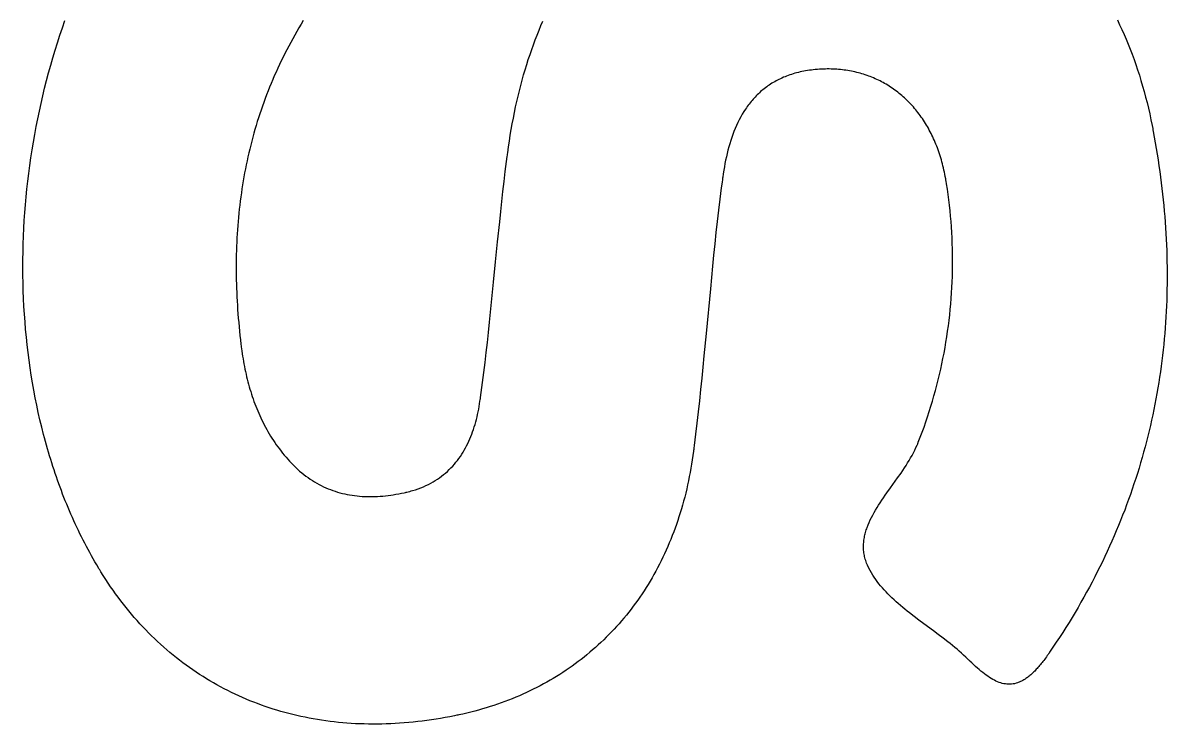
# Model space of a CAD drawing. Extents: x -2412.6 to -2376.5, y -227.2 to -193.2.
# Drawn here: x -2407.034 to -2403.416, y -211.371 to -209.153 of the extents above; entities that cross this region are included whole.
import ezdxf

# ---------------------------------------------------------------- set-up
doc = ezdxf.new("R2010")
doc.units = 0
doc.layers.add('WORK_LAYER', color=254, linetype='CONTINUOUS')

msp = doc.modelspace()

# ---------------------------------------------------------------- linework, layer by layer
at = {"layer": 'WORK_LAYER'}
for points in [[(-2403.5737, -209.144), (-2403.5665, -209.159), (-2403.5595, -209.1741), (-2403.5526, -209.1894), (-2403.546, -209.205), (-2403.5395, -209.2206), (-2403.5332, -209.2365), (-2403.527, -209.2526), (-2403.521, -209.2688), (-2403.5153, -209.2853), (-2403.5097, -209.3019), (-2403.5042, -209.3187), (-2403.499, -209.3356), (-2403.4939, -209.3528), (-2403.4891, -209.3701), (-2403.4844, -209.3876), (-2403.4799, -209.4053), (-2403.4756, -209.4232), (-2403.4714, -209.4413), (-2403.4675, -209.4595), (-2403.4637, -209.4779), (-2403.4619, -209.4872), (-2403.4611, -209.4918), (-2403.4602, -209.4963), (-2403.4569, -209.5145), (-2403.4537, -209.5326), (-2403.4506, -209.5507), (-2403.4477, -209.5687), (-2403.4449, -209.5868), (-2403.4422, -209.6048), (-2403.4396, -209.6228), (-2403.4372, -209.6408), (-2403.4349, -209.6588), (-2403.4328, -209.6767), (-2403.4307, -209.6946), (-2403.4289, -209.7125), (-2403.4271, -209.7304), (-2403.4255, -209.7483), (-2403.424, -209.7661), (-2403.4226, -209.7839), (-2403.4214, -209.8017), (-2403.4203, -209.8195), (-2403.4193, -209.8372), (-2403.4185, -209.855), (-2403.4178, -209.8727), (-2403.4173, -209.8904), (-2403.4168, -209.908), (-2403.4166, -209.9257), (-2403.4164, -209.9433), (-2403.4164, -209.9609), (-2403.4165, -209.9785), (-2403.4168, -209.996), (-2403.4172, -210.0136), (-2403.4177, -210.0311), (-2403.4184, -210.0485), (-2403.4193, -210.066), (-2403.4202, -210.0834), (-2403.4213, -210.1008), (-2403.4226, -210.1182), (-2403.4239, -210.1356), (-2403.4255, -210.1529), (-2403.4271, -210.1702), (-2403.4289, -210.1875), (-2403.4309, -210.2048), (-2403.433, -210.222), (-2403.4352, -210.2393), (-2403.4376, -210.2565), (-2403.4401, -210.2736), (-2403.4427, -210.2908), (-2403.4455, -210.3079), (-2403.4485, -210.325), (-2403.4516, -210.342), (-2403.4548, -210.3591), (-2403.4582, -210.3761), (-2403.4617, -210.3931), (-2403.4654, -210.41), (-2403.4692, -210.427), (-2403.4732, -210.4439), (-2403.4773, -210.4607), (-2403.4816, -210.4776), (-2403.486, -210.4944), (-2403.4906, -210.5112), (-2403.4953, -210.528), (-2403.5001, -210.5447), (-2403.5051, -210.5614), (-2403.5103, -210.5781), (-2403.5156, -210.5948), (-2403.5211, -210.6114), (-2403.5267, -210.628), (-2403.5324, -210.6446), (-2403.5383, -210.6612), (-2403.5444, -210.6777), (-2403.5506, -210.6942), (-2403.557, -210.7106), (-2403.5635, -210.7271), (-2403.5702, -210.7435), (-2403.577, -210.7599), (-2403.584, -210.7762), (-2403.5911, -210.7925), (-2403.5984, -210.8088), (-2403.6058, -210.8251), (-2403.6134, -210.8413), (-2403.6212, -210.8575), (-2403.6291, -210.8737), (-2403.6372, -210.8898), (-2403.6454, -210.9059), (-2403.6538, -210.922), (-2403.6623, -210.9381), (-2403.671, -210.9541), (-2403.6799, -210.9701), (-2403.6889, -210.986), (-2403.6981, -211.0019), (-2403.7074, -211.0178), (-2403.7169, -211.0337), (-2403.7265, -211.0495), (-2403.7364, -211.0653), (-2403.7463, -211.0811), (-2403.7565, -211.0968), (-2403.7668, -211.1125), (-2403.7772, -211.1282), (-2403.7878, -211.1438), (-2403.7892, -211.1458), (-2403.7898, -211.1468), (-2403.7902, -211.1473), (-2403.7903, -211.1475), (-2403.7904, -211.1476), (-2403.7911, -211.1486), (-2403.7925, -211.1506), (-2403.7953, -211.1546), (-2403.7981, -211.1585), (-2403.8008, -211.1623), (-2403.8035, -211.1659), (-2403.8062, -211.1696), (-2403.8089, -211.1731), (-2403.8116, -211.1765), (-2403.8143, -211.1798), (-2403.8169, -211.1831), (-2403.8196, -211.1862), (-2403.8222, -211.1893), (-2403.8248, -211.1923), (-2403.8274, -211.1952), (-2403.83, -211.198), (-2403.8325, -211.2007), (-2403.8351, -211.2034), (-2403.8376, -211.206), (-2403.8402, -211.2084), (-2403.8427, -211.2108), (-2403.8452, -211.2131), (-2403.8477, -211.2153), (-2403.8502, -211.2175), (-2403.8527, -211.2195), (-2403.8552, -211.2215), (-2403.8577, -211.2234), (-2403.8601, -211.2252), (-2403.8626, -211.227), (-2403.865, -211.2286), (-2403.8675, -211.2302), (-2403.8699, -211.2317), (-2403.8723, -211.2331), (-2403.8748, -211.2344), (-2403.8772, -211.2357), (-2403.8796, -211.2368), (-2403.882, -211.2379), (-2403.8844, -211.2389), (-2403.8868, -211.2399), (-2403.8892, -211.2407), (-2403.894, -211.2422), (-2403.8988, -211.2434), (-2403.9036, -211.2443), (-2403.9084, -211.2449), (-2403.9133, -211.2452), (-2403.9181, -211.2452), (-2403.9229, -211.2449), (-2403.9278, -211.2444), (-2403.9327, -211.2435), (-2403.9376, -211.2424), (-2403.9425, -211.241), (-2403.9474, -211.2393), (-2403.9524, -211.2373), (-2403.9575, -211.2351), (-2403.9625, -211.2326), (-2403.9677, -211.2299), (-2403.9728, -211.2269), (-2403.978, -211.2236), (-2403.9833, -211.2201), (-2403.9886, -211.2164), (-2403.994, -211.2124), (-2403.9995, -211.2081), (-2404.005, -211.2036), (-2404.0106, -211.1989), (-2404.0163, -211.1939), (-2404.0221, -211.1887), (-2404.0279, -211.1833), (-2404.0339, -211.1777), (-2404.0399, -211.1718), (-2404.0414, -211.1703), (-2404.043, -211.1687), (-2404.0462, -211.1655), (-2404.0529, -211.1592), (-2404.0596, -211.153), (-2404.0665, -211.1468), (-2404.0734, -211.1406), (-2404.0805, -211.1346), (-2404.0877, -211.1286), (-2404.0949, -211.1226), (-2404.1023, -211.1167), (-2404.1097, -211.1108), (-2404.1247, -211.0992), (-2404.1398, -211.0877), (-2404.1551, -211.0763), (-2404.1857, -211.0536), (-2404.2009, -211.0422), (-2404.2159, -211.0308), (-2404.2307, -211.0194), (-2404.238, -211.0136), (-2404.2452, -211.0078), (-2404.2523, -211.0019), (-2404.2594, -210.996), (-2404.2663, -210.9901), (-2404.2731, -210.9841), (-2404.2798, -210.978), (-2404.2863, -210.9719), (-2404.2927, -210.9657), (-2404.299, -210.9595), (-2404.3051, -210.9532), (-2404.311, -210.9468), (-2404.3167, -210.9404), (-2404.3223, -210.9338), (-2404.3277, -210.9272), (-2404.3329, -210.9205), (-2404.3378, -210.9136), (-2404.3426, -210.9067), (-2404.3471, -210.8997), (-2404.3514, -210.8925), (-2404.3555, -210.8853), (-2404.3593, -210.8779), (-2404.3628, -210.8704), (-2404.3632, -210.8695), (-2404.3637, -210.8685), (-2404.3646, -210.8664), (-2404.3663, -210.8622), (-2404.3678, -210.8581), (-2404.3692, -210.8539), (-2404.3705, -210.8498), (-2404.3716, -210.8457), (-2404.3726, -210.8416), (-2404.3735, -210.8375), (-2404.3743, -210.8334), (-2404.3749, -210.8293), (-2404.3754, -210.8252), (-2404.3758, -210.8212), (-2404.3761, -210.8171), (-2404.3762, -210.8131), (-2404.3762, -210.809), (-2404.3762, -210.805), (-2404.376, -210.801), (-2404.3757, -210.797), (-2404.3753, -210.7929), (-2404.3748, -210.7889), (-2404.3742, -210.7849), (-2404.3735, -210.7809), (-2404.3727, -210.777), (-2404.3719, -210.773), (-2404.3709, -210.769), (-2404.3698, -210.765), (-2404.3687, -210.7611), (-2404.3675, -210.7571), (-2404.3661, -210.7532), (-2404.3647, -210.7492), (-2404.3617, -210.7413), (-2404.3584, -210.7334), (-2404.3548, -210.7256), (-2404.351, -210.7178), (-2404.3469, -210.7099), (-2404.3426, -210.7021), (-2404.3381, -210.6943), (-2404.3334, -210.6865), (-2404.3285, -210.6787), (-2404.3235, -210.6709), (-2404.3183, -210.6631), (-2404.313, -210.6553), (-2404.3076, -210.6475), (-2404.3022, -210.6397), (-2404.2911, -210.6241), (-2404.2687, -210.5927), (-2404.2577, -210.577), (-2404.2524, -210.569), (-2404.2471, -210.5611), (-2404.2419, -210.5532), (-2404.2368, -210.5452), (-2404.2319, -210.5372), (-2404.2272, -210.5292), (-2404.2227, -210.5212), (-2404.2183, -210.5131), (-2404.2142, -210.505), (-2404.2103, -210.4968), (-2404.2067, -210.4887), (-2404.205, -210.4846), (-2404.2041, -210.4825), (-2404.2037, -210.4815), (-2404.2036, -210.4812), (-2404.2034, -210.4807), (-2404.203, -210.4797), (-2404.1968, -210.4637), (-2404.1908, -210.4477), (-2404.185, -210.4315), (-2404.1793, -210.4153), (-2404.1738, -210.3989), (-2404.1684, -210.3825), (-2404.1633, -210.366), (-2404.1583, -210.3495), (-2404.1535, -210.3328), (-2404.1489, -210.3161), (-2404.1444, -210.2994), (-2404.1402, -210.2825), (-2404.1361, -210.2656), (-2404.1322, -210.2487), (-2404.1285, -210.2317), (-2404.125, -210.2147), (-2404.1217, -210.1976), (-2404.1185, -210.1804), (-2404.1156, -210.1632), (-2404.1128, -210.146), (-2404.1102, -210.1288), (-2404.1079, -210.1115), (-2404.1057, -210.0942), (-2404.1037, -210.0769), (-2404.1019, -210.0595), (-2404.1003, -210.0421), (-2404.0989, -210.0247), (-2404.0977, -210.0073), (-2404.0967, -209.9899), (-2404.0958, -209.9725), (-2404.0952, -209.9551), (-2404.0948, -209.9377), (-2404.0945, -209.9203), (-2404.0945, -209.9029), (-2404.0946, -209.8855), (-2404.095, -209.8681), (-2404.0955, -209.8508), (-2404.0962, -209.8334), (-2404.0971, -209.8161), (-2404.0982, -209.7988), (-2404.0995, -209.7816), (-2404.101, -209.7643), (-2404.1027, -209.7472), (-2404.1045, -209.73), (-2404.1066, -209.7129), (-2404.1088, -209.6958), (-2404.1112, -209.6788), (-2404.1138, -209.6619), (-2404.1152, -209.6534), (-2404.1155, -209.6513), (-2404.1156, -209.6508), (-2404.1157, -209.6503), (-2404.1158, -209.6494), (-2404.1164, -209.646), (-2404.1177, -209.6391), (-2404.119, -209.6322), (-2404.1204, -209.6255), (-2404.1219, -209.6188), (-2404.1234, -209.6121), (-2404.125, -209.6055), (-2404.1267, -209.599), (-2404.1284, -209.5925), (-2404.1302, -209.5861), (-2404.1321, -209.5797), (-2404.1341, -209.5734), (-2404.1361, -209.5672), (-2404.1382, -209.561), (-2404.1403, -209.5549), (-2404.1426, -209.5489), (-2404.1449, -209.5429), (-2404.1472, -209.537), (-2404.1496, -209.5311), (-2404.1521, -209.5253), (-2404.1547, -209.5196), (-2404.1573, -209.514), (-2404.16, -209.5084), (-2404.1627, -209.5028), (-2404.1655, -209.4974), (-2404.1684, -209.492), (-2404.1713, -209.4866), (-2404.1743, -209.4814), (-2404.1774, -209.4762), (-2404.1805, -209.4711), (-2404.1837, -209.466), (-2404.1869, -209.461), (-2404.1902, -209.4561), (-2404.1936, -209.4512), (-2404.197, -209.4464), (-2404.2004, -209.4417), (-2404.204, -209.4371), (-2404.2076, -209.4325), (-2404.2112, -209.428), (-2404.2149, -209.4236), (-2404.2186, -209.4192), (-2404.2224, -209.4149), (-2404.2263, -209.4107), (-2404.2302, -209.4066), (-2404.2342, -209.4025), (-2404.2382, -209.3985), (-2404.2423, -209.3946), (-2404.2464, -209.3907), (-2404.2506, -209.3869), (-2404.2548, -209.3832), (-2404.2591, -209.3796), (-2404.2634, -209.376), (-2404.2678, -209.3726), (-2404.2723, -209.3692), (-2404.2767, -209.3658), (-2404.2813, -209.3626), (-2404.2858, -209.3594), (-2404.2905, -209.3563), (-2404.2951, -209.3533), (-2404.2998, -209.3503), (-2404.3046, -209.3475), (-2404.3094, -209.3447), (-2404.3143, -209.342), (-2404.3192, -209.3394), (-2404.3241, -209.3368), (-2404.3291, -209.3343), (-2404.3341, -209.332), (-2404.3392, -209.3296), (-2404.3443, -209.3274), (-2404.3495, -209.3253), (-2404.3547, -209.3232), (-2404.3599, -209.3212), (-2404.3652, -209.3193), (-2404.3705, -209.3175), (-2404.3759, -209.3158), (-2404.3813, -209.3141), (-2404.3867, -209.3125), (-2404.3922, -209.3111), (-2404.3977, -209.3097), (-2404.4033, -209.3083), (-2404.4089, -209.3071), (-2404.4145, -209.306), (-2404.4201, -209.3049), (-2404.4258, -209.3039), (-2404.4316, -209.303), (-2404.4373, -209.3022), (-2404.4431, -209.3015), (-2404.449, -209.3009), (-2404.4548, -209.3004), (-2404.4607, -209.2999), (-2404.4667, -209.2995), (-2404.4726, -209.2993), (-2404.4786, -209.2991), (-2404.4847, -209.299), (-2404.4907, -209.299), (-2404.4968, -209.2991), (-2404.5029, -209.2992), (-2404.506, -209.2994), (-2404.5075, -209.2994), (-2404.5091, -209.2995), (-2404.5157, -209.2999), (-2404.5222, -209.3003), (-2404.5286, -209.3009), (-2404.5349, -209.3015), (-2404.5411, -209.3023), (-2404.5472, -209.3031), (-2404.5533, -209.304), (-2404.5592, -209.305), (-2404.5651, -209.3061), (-2404.5709, -209.3072), (-2404.5766, -209.3085), (-2404.5822, -209.3098), (-2404.5878, -209.3112), (-2404.5932, -209.3127), (-2404.5986, -209.3143), (-2404.6039, -209.3159), (-2404.6092, -209.3177), (-2404.6143, -209.3195), (-2404.6194, -209.3213), (-2404.6244, -209.3233), (-2404.6293, -209.3253), (-2404.6341, -209.3275), (-2404.6389, -209.3296), (-2404.6435, -209.3319), (-2404.6481, -209.3342), (-2404.6527, -209.3366), (-2404.6571, -209.3391), (-2404.6615, -209.3416), (-2404.6658, -209.3442), (-2404.6701, -209.3469), (-2404.6742, -209.3497), (-2404.6783, -209.3525), (-2404.6824, -209.3554), (-2404.6863, -209.3583), (-2404.6902, -209.3613), (-2404.694, -209.3644), (-2404.6978, -209.3675), (-2404.7015, -209.3707), (-2404.7051, -209.374), (-2404.7087, -209.3773), (-2404.7122, -209.3807), (-2404.7156, -209.3841), (-2404.7189, -209.3876), (-2404.7222, -209.3912), (-2404.7255, -209.3948), (-2404.7286, -209.3984), (-2404.7317, -209.4022), (-2404.7348, -209.4059), (-2404.7378, -209.4098), (-2404.7407, -209.4136), (-2404.7436, -209.4176), (-2404.7464, -209.4216), (-2404.7491, -209.4256), (-2404.7545, -209.4338), (-2404.7596, -209.4422), (-2404.7644, -209.4508), (-2404.7691, -209.4596), (-2404.7736, -209.4685), (-2404.7778, -209.4777), (-2404.7818, -209.4869), (-2404.7857, -209.4964), (-2404.7893, -209.5059), (-2404.7928, -209.5157), (-2404.7961, -209.5255), (-2404.7992, -209.5355), (-2404.8021, -209.5456), (-2404.8048, -209.5558), (-2404.8074, -209.5662), (-2404.8099, -209.5766), (-2404.8121, -209.5872), (-2404.8143, -209.5978), (-2404.8162, -209.6085), (-2404.8181, -209.6193), (-2404.8198, -209.6302), (-2404.8213, -209.6411), (-2404.8215, -209.6425), (-2404.8216, -209.6432), (-2404.8218, -209.6443), (-2404.8224, -209.6487), (-2404.8235, -209.6575), (-2404.8258, -209.6752), (-2404.8303, -209.7105), (-2404.8346, -209.7459), (-2404.8387, -209.7813), (-2404.8426, -209.8167), (-2404.8464, -209.8521), (-2404.8501, -209.8875), (-2404.8536, -209.923), (-2404.8605, -209.9939), (-2404.8739, -210.1357), (-2404.8807, -210.2066), (-2404.8841, -210.242), (-2404.8876, -210.2775), (-2404.8913, -210.3129), (-2404.895, -210.3483), (-2404.8988, -210.3837), (-2404.9029, -210.4191), (-2404.907, -210.4545), (-2404.9114, -210.4898), (-2404.9125, -210.4986), (-2404.9131, -210.5031), (-2404.9134, -210.5053), (-2404.9135, -210.5064), (-2404.9135, -210.5067), (-2404.9136, -210.5071), (-2404.9137, -210.5079), (-2404.9156, -210.5216), (-2404.9175, -210.5351), (-2404.9197, -210.5486), (-2404.9219, -210.562), (-2404.9243, -210.5753), (-2404.9269, -210.5885), (-2404.9295, -210.6016), (-2404.9323, -210.6146), (-2404.9353, -210.6275), (-2404.9384, -210.6403), (-2404.9416, -210.6531), (-2404.9449, -210.6657), (-2404.9484, -210.6782), (-2404.952, -210.6907), (-2404.9557, -210.703), (-2404.9596, -210.7153), (-2404.9636, -210.7274), (-2404.9677, -210.7395), (-2404.972, -210.7515), (-2404.9763, -210.7633), (-2404.9808, -210.7751), (-2404.9855, -210.7868), (-2404.9902, -210.7983), (-2404.9951, -210.8098), (-2405.0002, -210.8212), (-2405.0053, -210.8325), (-2405.0106, -210.8436), (-2405.016, -210.8547), (-2405.0215, -210.8656), (-2405.0271, -210.8765), (-2405.0329, -210.8872), (-2405.0387, -210.8979), (-2405.0447, -210.9084), (-2405.0509, -210.9189), (-2405.0571, -210.9292), (-2405.0635, -210.9394), (-2405.0699, -210.9496), (-2405.0765, -210.9596), (-2405.0833, -210.9695), (-2405.0901, -210.9793), (-2405.097, -210.989), (-2405.1041, -210.9985), (-2405.1113, -211.008), (-2405.1186, -211.0174), (-2405.126, -211.0266), (-2405.1335, -211.0358), (-2405.1411, -211.0448), (-2405.1489, -211.0537), (-2405.1568, -211.0625), (-2405.1647, -211.0712), (-2405.1728, -211.0797), (-2405.181, -211.0882), (-2405.1893, -211.0965), (-2405.1977, -211.1048), (-2405.2063, -211.1129), (-2405.2149, -211.1209), (-2405.2236, -211.1288), (-2405.2325, -211.1365), (-2405.2414, -211.1442), (-2405.2505, -211.1517), (-2405.2597, -211.1591), (-2405.2689, -211.1664), (-2405.2783, -211.1735), (-2405.2878, -211.1806), (-2405.2974, -211.1875), (-2405.3071, -211.1943), (-2405.3168, -211.201), (-2405.3267, -211.2075), (-2405.3367, -211.214), (-2405.3468, -211.2203), (-2405.357, -211.2265), (-2405.3673, -211.2325), (-2405.3777, -211.2385), (-2405.3882, -211.2443), (-2405.3988, -211.25), (-2405.4094, -211.2555), (-2405.4202, -211.2609), (-2405.4311, -211.2662), (-2405.4421, -211.2714), (-2405.4531, -211.2765), (-2405.4643, -211.2814), (-2405.4755, -211.2862), (-2405.4869, -211.2908), (-2405.4983, -211.2954), (-2405.5099, -211.2997), (-2405.5215, -211.304), (-2405.5332, -211.3081), (-2405.545, -211.3121), (-2405.5569, -211.316), (-2405.5689, -211.3197), (-2405.581, -211.3233), (-2405.5931, -211.3268), (-2405.6054, -211.3301), (-2405.6177, -211.3333), (-2405.6301, -211.3364), (-2405.6426, -211.3393), (-2405.6552, -211.3421), (-2405.6584, -211.3427), (-2405.66, -211.3431), (-2405.6608, -211.3432), (-2405.6617, -211.3434), (-2405.6691, -211.3449), (-2405.6838, -211.3478), (-2405.6984, -211.3506), (-2405.7131, -211.3531), (-2405.7276, -211.3555), (-2405.7422, -211.3578), (-2405.7567, -211.3598), (-2405.7711, -211.3617), (-2405.7855, -211.3634), (-2405.7999, -211.3649), (-2405.8142, -211.3663), (-2405.8284, -211.3675), (-2405.8427, -211.3686), (-2405.8568, -211.3695), (-2405.8709, -211.3702), (-2405.885, -211.3707), (-2405.899, -211.3711), (-2405.913, -211.3713), (-2405.9269, -211.3713), (-2405.9407, -211.3712), (-2405.9545, -211.3709), (-2405.9683, -211.3705), (-2405.982, -211.3699), (-2405.9956, -211.3691), (-2406.0092, -211.3681), (-2406.0227, -211.367), (-2406.0362, -211.3658), (-2406.0496, -211.3643), (-2406.0629, -211.3627), (-2406.0762, -211.361), (-2406.0894, -211.3591), (-2406.1026, -211.357), (-2406.1157, -211.3547), (-2406.1287, -211.3523), (-2406.1417, -211.3498), (-2406.1546, -211.347), (-2406.1674, -211.3442), (-2406.1802, -211.3411), (-2406.1929, -211.3379), (-2406.2055, -211.3345), (-2406.218, -211.331), (-2406.2305, -211.3273), (-2406.2429, -211.3235), (-2406.2553, -211.3195), (-2406.2676, -211.3154), (-2406.2798, -211.311), (-2406.2919, -211.3066), (-2406.3039, -211.3019), (-2406.3159, -211.2972), (-2406.3278, -211.2922), (-2406.3396, -211.2871), (-2406.3514, -211.2819), (-2406.3631, -211.2765), (-2406.3747, -211.2709), (-2406.3862, -211.2652), (-2406.3976, -211.2593), (-2406.4089, -211.2533), (-2406.4202, -211.2471), (-2406.4314, -211.2408), (-2406.4425, -211.2343), (-2406.4535, -211.2277), (-2406.4644, -211.2209), (-2406.4753, -211.214), (-2406.486, -211.2069), (-2406.4967, -211.1996), (-2406.5072, -211.1922), (-2406.5177, -211.1847), (-2406.5281, -211.177), (-2406.5384, -211.1692), (-2406.5487, -211.1612), (-2406.5588, -211.153), (-2406.5688, -211.1447), (-2406.5788, -211.1363), (-2406.5886, -211.1277), (-2406.5983, -211.1189), (-2406.608, -211.1101), (-2406.6176, -211.101), (-2406.627, -211.0918), (-2406.6364, -211.0825), (-2406.6456, -211.073), (-2406.6548, -211.0634), (-2406.6639, -211.0536), (-2406.6728, -211.0437), (-2406.6817, -211.0336), (-2406.6904, -211.0234), (-2406.6991, -211.0131), (-2406.7076, -211.0026), (-2406.7161, -210.9919), (-2406.7244, -210.9812), (-2406.7326, -210.9702), (-2406.7407, -210.9592), (-2406.7488, -210.9479), (-2406.7567, -210.9366), (-2406.7644, -210.9251), (-2406.7721, -210.9134), (-2406.7797, -210.9016), (-2406.7872, -210.8897), (-2406.7909, -210.8837), (-2406.7927, -210.8807), (-2406.7936, -210.8792), (-2406.7941, -210.8784), (-2406.7942, -210.8782), (-2406.7944, -210.8779), (-2406.7947, -210.8773), (-2406.8004, -210.8677), (-2406.806, -210.8581), (-2406.8116, -210.8484), (-2406.8171, -210.8387), (-2406.8225, -210.8289), (-2406.8278, -210.819), (-2406.8331, -210.8091), (-2406.8383, -210.7991), (-2406.8434, -210.7891), (-2406.8485, -210.779), (-2406.8535, -210.7689), (-2406.8584, -210.7587), (-2406.8633, -210.7485), (-2406.8681, -210.7382), (-2406.8728, -210.7279), (-2406.8775, -210.7175), (-2406.882, -210.707), (-2406.8866, -210.6966), (-2406.891, -210.686), (-2406.8954, -210.6754), (-2406.8997, -210.6648), (-2406.9039, -210.6541), (-2406.9081, -210.6434), (-2406.9122, -210.6326), (-2406.9162, -210.6218), (-2406.9202, -210.611), (-2406.9241, -210.6001), (-2406.9279, -210.5891), (-2406.9317, -210.5782), (-2406.9353, -210.5671), (-2406.939, -210.5561), (-2406.9425, -210.545), (-2406.946, -210.5338), (-2406.9494, -210.5226), (-2406.9528, -210.5114), (-2406.956, -210.5001), (-2406.9592, -210.4888), (-2406.9624, -210.4775), (-2406.9655, -210.4661), (-2406.9685, -210.4547), (-2406.9743, -210.4318), (-2406.9798, -210.4087), (-2406.9851, -210.3856), (-2406.99, -210.3622), (-2406.9948, -210.3388), (-2406.9992, -210.3153), (-2407.0034, -210.2916), (-2407.0073, -210.2679), (-2407.0109, -210.244), (-2407.0143, -210.22), (-2407.0174, -210.196), (-2407.0202, -210.1719), (-2407.0228, -210.1476), (-2407.0251, -210.1234), (-2407.0271, -210.099), (-2407.0289, -210.0746), (-2407.0304, -210.0501), (-2407.0316, -210.0255), (-2407.0326, -210.0009), (-2407.0332, -209.9763), (-2407.0337, -209.9516), (-2407.0338, -209.9269), (-2407.0337, -209.9021), (-2407.0334, -209.8774), (-2407.0327, -209.8526), (-2407.0318, -209.8277), (-2407.0307, -209.8029), (-2407.0293, -209.7781), (-2407.0276, -209.7532), (-2407.0256, -209.7284), (-2407.0234, -209.7035), (-2407.0209, -209.6787), (-2407.0182, -209.6539), (-2407.0152, -209.6291), (-2407.0119, -209.6044), (-2407.0084, -209.5796), (-2407.0046, -209.555), (-2407.0006, -209.5303), (-2406.9963, -209.5057), (-2406.9917, -209.4812), (-2406.9869, -209.4567), (-2406.9818, -209.4322), (-2406.9765, -209.4079), (-2406.9709, -209.3836), (-2406.9651, -209.3593), (-2406.959, -209.3352), (-2406.9526, -209.3111), (-2406.946, -209.2872), (-2406.9391, -209.2633), (-2406.9319, -209.2395), (-2406.9246, -209.2159), (-2406.9169, -209.1923), (-2406.909, -209.1689), (-2406.9008, -209.1455)], [(-2406.1473, -209.1458), (-2406.1542, -209.1572), (-2406.1611, -209.1686), (-2406.1678, -209.1801), (-2406.1744, -209.1916), (-2406.1809, -209.2032), (-2406.1872, -209.2148), (-2406.1934, -209.2264), (-2406.1995, -209.238), (-2406.2055, -209.2497), (-2406.2114, -209.2614), (-2406.2171, -209.2732), (-2406.2227, -209.285), (-2406.2282, -209.2968), (-2406.2336, -209.3086), (-2406.2389, -209.3205), (-2406.244, -209.3324), (-2406.249, -209.3444), (-2406.2539, -209.3563), (-2406.2587, -209.3683), (-2406.2634, -209.3804), (-2406.2679, -209.3924), (-2406.2723, -209.4045), (-2406.2767, -209.4167), (-2406.2809, -209.4288), (-2406.2849, -209.441), (-2406.2889, -209.4532), (-2406.2928, -209.4655), (-2406.2965, -209.4778), (-2406.3001, -209.4901), (-2406.3037, -209.5024), (-2406.3071, -209.5148), (-2406.3104, -209.5272), (-2406.3135, -209.5396), (-2406.3166, -209.5521), (-2406.3196, -209.5646), (-2406.3224, -209.5771), (-2406.3252, -209.5897), (-2406.3278, -209.6022), (-2406.3303, -209.6148), (-2406.3327, -209.6275), (-2406.335, -209.6401), (-2406.3372, -209.6528), (-2406.3393, -209.6656), (-2406.3413, -209.6783), (-2406.3432, -209.6911), (-2406.345, -209.7039), (-2406.3467, -209.7167), (-2406.3482, -209.7296), (-2406.3497, -209.7425), (-2406.351, -209.7554), (-2406.3523, -209.7684), (-2406.3535, -209.7814), (-2406.3545, -209.7944), (-2406.3555, -209.8074), (-2406.3563, -209.8204), (-2406.3571, -209.8335), (-2406.3577, -209.8466), (-2406.3583, -209.8598), (-2406.3587, -209.8729), (-2406.3591, -209.8861), (-2406.3593, -209.8994), (-2406.3595, -209.9126), (-2406.3595, -209.9259), (-2406.3595, -209.9392), (-2406.3594, -209.9525), (-2406.3591, -209.9658), (-2406.3588, -209.9792), (-2406.3584, -209.9926), (-2406.3579, -210.006), (-2406.3572, -210.0195), (-2406.3565, -210.033), (-2406.3557, -210.0465), (-2406.3549, -210.06), (-2406.3539, -210.0735), (-2406.3528, -210.0871), (-2406.3516, -210.1007), (-2406.3504, -210.1143), (-2406.349, -210.128), (-2406.3476, -210.1417), (-2406.3461, -210.1554), (-2406.3444, -210.1691), (-2406.3436, -210.176), (-2406.3435, -210.1768), (-2406.3435, -210.177), (-2406.3435, -210.177), (-2406.3434, -210.1772), (-2406.3434, -210.1777), (-2406.3433, -210.1787), (-2406.3427, -210.1828), (-2406.3416, -210.1911), (-2406.3392, -210.2075), (-2406.3379, -210.2157), (-2406.3365, -210.2239), (-2406.335, -210.232), (-2406.3334, -210.2401), (-2406.3318, -210.2482), (-2406.3301, -210.2562), (-2406.3284, -210.2643), (-2406.3265, -210.2723), (-2406.3246, -210.2802), (-2406.3226, -210.2882), (-2406.3205, -210.2961), (-2406.3183, -210.3039), (-2406.316, -210.3118), (-2406.3136, -210.3196), (-2406.3112, -210.3273), (-2406.3087, -210.335), (-2406.306, -210.3427), (-2406.3033, -210.3504), (-2406.3005, -210.358), (-2406.2976, -210.3656), (-2406.2946, -210.3731), (-2406.2915, -210.3806), (-2406.2883, -210.3881), (-2406.285, -210.3955), (-2406.2816, -210.4028), (-2406.2781, -210.4101), (-2406.2745, -210.4174), (-2406.2708, -210.4246), (-2406.267, -210.4318), (-2406.2631, -210.439), (-2406.2591, -210.446), (-2406.2549, -210.4531), (-2406.2507, -210.4601), (-2406.2463, -210.467), (-2406.2419, -210.4739), (-2406.2373, -210.4807), (-2406.2326, -210.4875), (-2406.2278, -210.4942), (-2406.2228, -210.5008), (-2406.2178, -210.5074), (-2406.2126, -210.514), (-2406.2073, -210.5205), (-2406.2019, -210.5269), (-2406.1964, -210.5333), (-2406.1907, -210.5396), (-2406.1845, -210.5463), (-2406.1782, -210.5527), (-2406.1719, -210.5589), (-2406.1655, -210.5649), (-2406.159, -210.5707), (-2406.1524, -210.5763), (-2406.1458, -210.5816), (-2406.1391, -210.5867), (-2406.1323, -210.5917), (-2406.1255, -210.5964), (-2406.1186, -210.6009), (-2406.1117, -210.6052), (-2406.1047, -210.6092), (-2406.0976, -210.6131), (-2406.0905, -210.6168), (-2406.0833, -210.6203), (-2406.0761, -210.6236), (-2406.0688, -210.6267), (-2406.0614, -210.6296), (-2406.054, -210.6323), (-2406.0466, -210.6348), (-2406.0391, -210.6372), (-2406.0315, -210.6393), (-2406.0239, -210.6413), (-2406.0163, -210.6431), (-2406.0086, -210.6447), (-2406.0008, -210.6462), (-2405.993, -210.6474), (-2405.9852, -210.6485), (-2405.9773, -210.6494), (-2405.9694, -210.6502), (-2405.9614, -210.6508), (-2405.9534, -210.6512), (-2405.9453, -210.6515), (-2405.9372, -210.6516), (-2405.9291, -210.6515), (-2405.9209, -210.6513), (-2405.9127, -210.651), (-2405.9044, -210.6504), (-2405.8962, -210.6498), (-2405.8878, -210.649), (-2405.8795, -210.648), (-2405.8711, -210.6469), (-2405.8627, -210.6456), (-2405.8543, -210.6443), (-2405.8458, -210.6427), (-2405.8373, -210.6411), (-2405.8287, -210.6393), (-2405.8245, -210.6383), (-2405.8223, -210.6378), (-2405.82, -210.6373), (-2405.8154, -210.6362), (-2405.8107, -210.635), (-2405.8062, -210.6338), (-2405.8017, -210.6325), (-2405.7929, -210.6297), (-2405.7843, -210.6268), (-2405.7759, -210.6237), (-2405.7677, -210.6203), (-2405.7598, -210.6168), (-2405.752, -210.6131), (-2405.7445, -210.6092), (-2405.7372, -210.6051), (-2405.7301, -210.6008), (-2405.7232, -210.5964), (-2405.7165, -210.5918), (-2405.71, -210.587), (-2405.7037, -210.5821), (-2405.6976, -210.577), (-2405.6916, -210.5717), (-2405.6859, -210.5663), (-2405.6804, -210.5607), (-2405.675, -210.555), (-2405.6698, -210.5491), (-2405.6648, -210.5432), (-2405.66, -210.537), (-2405.6553, -210.5308), (-2405.6508, -210.5244), (-2405.6465, -210.5179), (-2405.6424, -210.5112), (-2405.6384, -210.5045), (-2405.6345, -210.4976), (-2405.6309, -210.4906), (-2405.6273, -210.4835), (-2405.624, -210.4763), (-2405.6207, -210.469), (-2405.6177, -210.4616), (-2405.6147, -210.4542), (-2405.612, -210.4466), (-2405.6093, -210.4389), (-2405.6068, -210.4312), (-2405.6044, -210.4234), (-2405.6022, -210.4155), (-2405.6001, -210.4075), (-2405.5981, -210.3995), (-2405.5962, -210.3914), (-2405.5945, -210.3832), (-2405.5928, -210.375), (-2405.5913, -210.3667), (-2405.5899, -210.3584), (-2405.5887, -210.35), (-2405.5881, -210.3458), (-2405.588, -210.3453), (-2405.588, -210.3451), (-2405.5879, -210.3449), (-2405.5879, -210.3444), (-2405.5876, -210.3424), (-2405.587, -210.3385), (-2405.5849, -210.3226), (-2405.5807, -210.2909), (-2405.5767, -210.2592), (-2405.5728, -210.2275), (-2405.5691, -210.1957), (-2405.5655, -210.1639), (-2405.562, -210.1321), (-2405.5586, -210.1003), (-2405.552, -210.0367), (-2405.5456, -209.973), (-2405.5393, -209.9093), (-2405.5329, -209.8456), (-2405.5264, -209.782), (-2405.523, -209.7502), (-2405.5196, -209.7184), (-2405.516, -209.6866), (-2405.5124, -209.6549), (-2405.5086, -209.6231), (-2405.5047, -209.5914), (-2405.5027, -209.5755), (-2405.5021, -209.5716), (-2405.502, -209.5706), (-2405.502, -209.5703), (-2405.502, -209.5702), (-2405.5019, -209.5699), (-2405.5018, -209.5687), (-2405.5012, -209.564), (-2405.4986, -209.5453), (-2405.4958, -209.5268), (-2405.4929, -209.5084), (-2405.4899, -209.4903), (-2405.4867, -209.4722), (-2405.4833, -209.4544), (-2405.4798, -209.4367), (-2405.4761, -209.4192), (-2405.4722, -209.4018), (-2405.4682, -209.3846), (-2405.4641, -209.3676), (-2405.4598, -209.3507), (-2405.4553, -209.3341), (-2405.4507, -209.3176), (-2405.4459, -209.3012), (-2405.4409, -209.2851), (-2405.4359, -209.2691), (-2405.4306, -209.2532), (-2405.4252, -209.2376), (-2405.4197, -209.2221), (-2405.414, -209.2068), (-2405.4081, -209.1917), (-2405.4021, -209.1767), (-2405.396, -209.1619), (-2405.3897, -209.1473)]]:
    msp.add_lwpolyline(points, dxfattribs=at)

doc.saveas('drawing.dxf')
